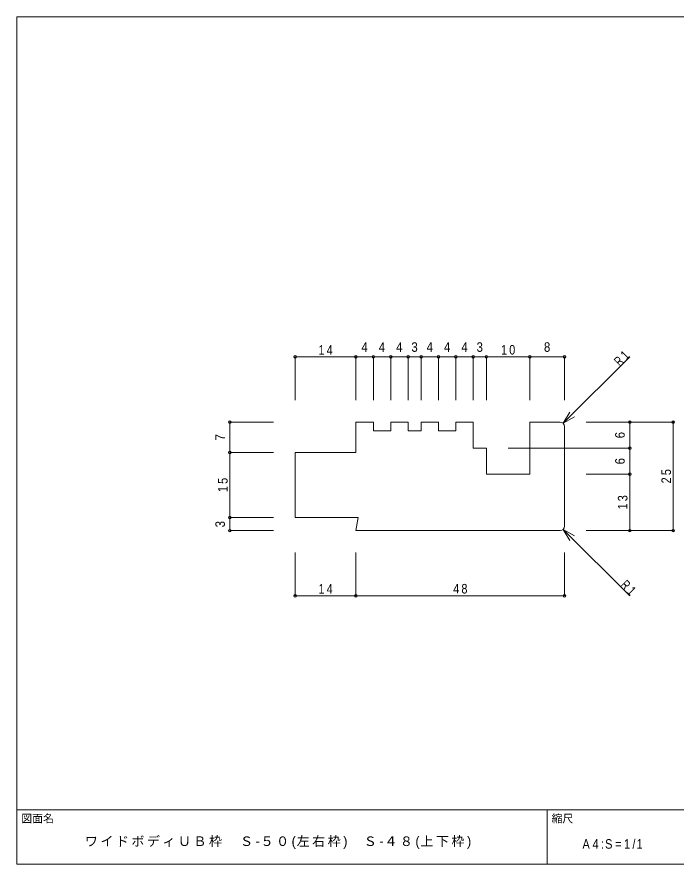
# Model space of a CAD drawing. Units: millimetres on the paper. Extents: x -141 to 141, y -98 to 98.
# Drawn here: x -141 to 10.7, y -97.5 to 97.5 of the extents above; entities that cross this region are included whole.
import ezdxf
from ezdxf.enums import TextEntityAlignment as Align

# ---------------------------------------------------------------- set-up
doc = ezdxf.new("R2010")
doc.units = ezdxf.units.MM
doc.header["$PDMODE"] = 32
doc.header["$PDSIZE"] = 0.6
for name, color, linetype, lineweight in [('0-0_ＫＢ製品', 2, 'Continuous', 9), ('0-3_寸法', 4, 'Continuous', 9), ('0-4_引出線字', 4, 'Continuous', 9), ('F-0_図面枠', 5, 'Continuous', 9), ('F-5_F-5ﾚｲﾔ', 7, 'Continuous', 9)]:
    doc.layers.add(name, color=color, linetype=linetype, lineweight=lineweight)
doc.styles.add('HGｺﾞｼｯｸM', font='')
doc.styles.get('HGｺﾞｼｯｸM').set_extended_font_data('HGｺﾞｼｯｸM')

msp = doc.modelspace()

# ---------------------------------------------------------------- linework, layer by layer
at = {"layer": '0-0_ＫＢ製品'}
for p, q in [((-63, -2.75), (-63, 4.25)), ((-23, -7.75), (-23, 4.25)), ((-23, 4.25), (-16, 4.25)), ((-15, 3.25), (-15, -19.75)), ((-77, -2.75), (-63, -2.75)), ((-77, -2.75), (-77, -17.75)), ((-77, -17.75), (-62.5, -17.75)), ((-63, -20.75), (-62.5, -17.75)), ((-16, -20.75), (-63, -20.75))]:
    msp.add_line(p, q, dxfattribs=at)
for points in [[(-63, 4.25), (-59, 4.25), (-59, 2.25), (-55, 2.25), (-55, 4.25), (-51, 4.25), (-51, 2.25)], [(-51, 2.25), (-48, 2.25), (-48, 4.25), (-44, 4.25), (-44, 2.25), (-40, 2.25), (-40, 4.25), (-36, 4.25), (-36, -1.75), (-33, -1.75)], [(-33, -1.75), (-33, -7.75), (-23, -7.75)]]:
    msp.add_lwpolyline(points, dxfattribs=at)
for centre, start, end in [((-16, 3.25), 0, 90), ((-16, -19.75), 270, 0)]:
    msp.add_arc(centre, 1, start, end, dxfattribs=at)
at = {"layer": '0-3_寸法'}
for p, q in [((-63, 19.25), (-77, 19.25)), ((-77, 19.25), (-77, 9.25)), ((-59, 19.25), (-63, 19.25)), ((-63, 19.25), (-63, 9.25)), ((-55, 19.25), (-59, 19.25)), ((-59, 19.25), (-59, 9.25)), ((-51, 19.25), (-55, 19.25)), ((-55, 19.25), (-55, 9.25)), ((-48, 19.25), (-51, 19.25)), ((-51, 19.25), (-51, 9.25)), ((-44, 19.25), (-48, 19.25)), ((-48, 19.25), (-48, 9.25)), ((-40, 19.25), (-44, 19.25)), ((-44, 19.25), (-44, 9.25)), ((-36, 19.25), (-40, 19.25)), ((-40, 19.25), (-40, 9.25)), ((-33, 19.25), (-36, 19.25)), ((-36, 19.25), (-36, 9.25)), ((-23, 19.25), (-33, 19.25)), ((-33, 19.25), (-33, 9.25)), ((-15, 19.25), (-23, 19.25)), ((-23, 19.25), (-23, 9.25)), ((-15, 19.25), (-15, 9.25)), ((-92, 4.25), (-92, -2.75)), ((-92, 4.25), (-82, 4.25)), ((0, 4.25), (-10, 4.25)), ((10, 4.25), (0, 4.25)), ((0, 4.25), (0, -1.75)), ((10, 4.25), (10, -20.75)), ((0, -1.75), (-28, -1.75)), ((0, -1.75), (0, -7.75)), ((-92, -2.75), (-82, -2.75)), ((-92, -2.75), (-92, -17.75)), ((0, -7.75), (-10, -7.75)), ((0, -7.75), (0, -20.75)), ((-92, -17.75), (-82, -17.75)), ((-92, -17.75), (-92, -20.75)), ((-92, -20.75), (-82, -20.75)), ((0, -20.75), (-10, -20.75)), ((10, -20.75), (0, -20.75)), ((-77, -35.75), (-77, -25.75)), ((-63, -35.75), (-63, -25.75)), ((-15, -35.75), (-15, -25.75)), ((-63, -35.75), (-77, -35.75)), ((-15, -35.75), (-63, -35.75))]:
    msp.add_line(p, q, dxfattribs=at)
for p in [(-77, 19.25), (-63, 19.25), (-59, 19.25), (-55, 19.25), (-51, 19.25), (-48, 19.25), (-44, 19.25), (-40, 19.25), (-36, 19.25), (-33, 19.25), (-23, 19.25), (-15, 19.25), (-92, 4.25), (0, 4.25), (10, 4.25), (0, -1.75), (-92, -2.75), (0, -7.75), (-92, -17.75), (-92, -20.75), (0, -20.75), (10, -20.75), (-77, -35.75), (-63, -35.75), (-15, -35.75)]:
    msp.add_point(p, dxfattribs=at)
at = {"layer": '0-4_引出線字'}
for p, q in [((-15.293, 3.957), (0, 19.25)), ((-15.293, 3.957), (-13.793, 6.555)), ((-15.293, 3.957), (-12.695, 5.457)), ((-15.293, -20.457), (-13.793, -23.055)), ((-15.293, -20.457), (-12.695, -21.957)), ((-15.293, -20.457), (0, -35.75))]:
    msp.add_line(p, q, dxfattribs=at)
at = {"layer": 'F-0_図面枠'}
for p, q in [((-141, 97.5), (141, 97.5)), ((-141, -97.5), (-141, 97.5)), ((-141, -85), (141, -85)), ((-19, -97.5), (-19, -85)), ((141, -97.5), (-141, -97.5))]:
    msp.add_line(p, q, dxfattribs=at)

# ---------------------------------------------------------------- texts
at = {"layer": '0-3_寸法', "color": 7, "style": 'HGｺﾞｼｯｸM', "width": 0.9}
for s, p in [('4', (-61.75, 19.75)), ('4', (-57.75, 19.75)), ('4', (-53.75, 19.75)), ('3', (-50.25, 19.75)), ('4', (-46.75, 19.75)), ('4', (-42.75, 19.75)), ('4', (-38.75, 19.75)), ('3', (-35.25, 19.75)), ('8', (-19.75, 19.75))]:
    msp.add_text(s, height=2.199, dxfattribs=at).set_placement(p, align=Align.BOTTOM_LEFT)
for s, p in [('7', (-92.5, 0)), ('6', (-0.5, 0.5)), ('6', (-0.5, -5.5)), ('3', (-92.5, -20))]:
    msp.add_text(s, height=2.199, rotation=90, dxfattribs=at).set_placement(p, align=Align.BOTTOM_LEFT)
at = {"layer": '0-3_寸法', "color": 7, "char_height": 2.199, "attachment_point": 7, "style": 'HGｺﾞｼｯｸM'}
for s, insert in [('\\T1.36;\\W0.85;14', (-71.625, 19.75)), ('\\T1.36;\\W0.85;10', (-29.625, 19.75)), ('\\T1.36;\\W0.85;14', (-71.625, -35.25)), ('\\T1.36;\\W0.85;48', (-40.625, -35.25))]:
    msp.add_mtext(s, dxfattribs=dict(at, insert=insert))
at = {"layer": '0-3_寸法', "color": 7, "char_height": 2.199, "attachment_point": 7, "rotation": 90, "style": 'HGｺﾞｼｯｸM'}
for s, insert in [('\\T1.36;\\W0.85;25', (9.5, -9.875)), ('\\T1.36;\\W0.85;15', (-92.5, -11.875)), ('\\T1.36;\\W0.85;13', (-0.5, -15.875))]:
    msp.add_mtext(s, dxfattribs=dict(at, insert=insert))
at = {"layer": '0-4_引出線字', "color": 7, "char_height": 2.199, "attachment_point": 7, "style": 'HGｺﾞｼｯｸM'}
for insert, rotation in [((-2.298, 16.952), 45), ((-2.298, -33.452), 315)]:
    msp.add_mtext('\\T1.36;\\W0.75;R1', dxfattribs=dict(at, insert=insert, rotation=rotation))
at = {"layer": 'F-0_図面枠', "color": 7, "style": 'HGｺﾞｼｯｸM'}
msp.add_text('図面名', height=1.833, dxfattribs=at).set_placement((-140, -88.5), align=Align.BOTTOM_LEFT)
at = {"layer": 'F-5_F-5ﾚｲﾔ', "style": 'HGｺﾞｼｯｸM'}
msp.add_text('縮尺', height=1.833, dxfattribs=at).set_placement((-18, -88.5), align=Align.BOTTOM_LEFT)
at = {"layer": 'F-5_F-5ﾚｲﾔ', "char_height": 2.199, "attachment_point": 7, "style": 'HGｺﾞｼｯｸM'}
for s, insert in [('\\T1.19;ワイドボディＵＢ枠\u3000Ｓ-５０(左右枠)\u3000Ｓ-４８(上下枠)', (-125.375, -94)), ('\\T1.39;\\W0.85;A4:S=1/1', (-10.875, -94))]:
    msp.add_mtext(s, dxfattribs=dict(at, insert=insert))

doc.saveas('drawing.dxf')
